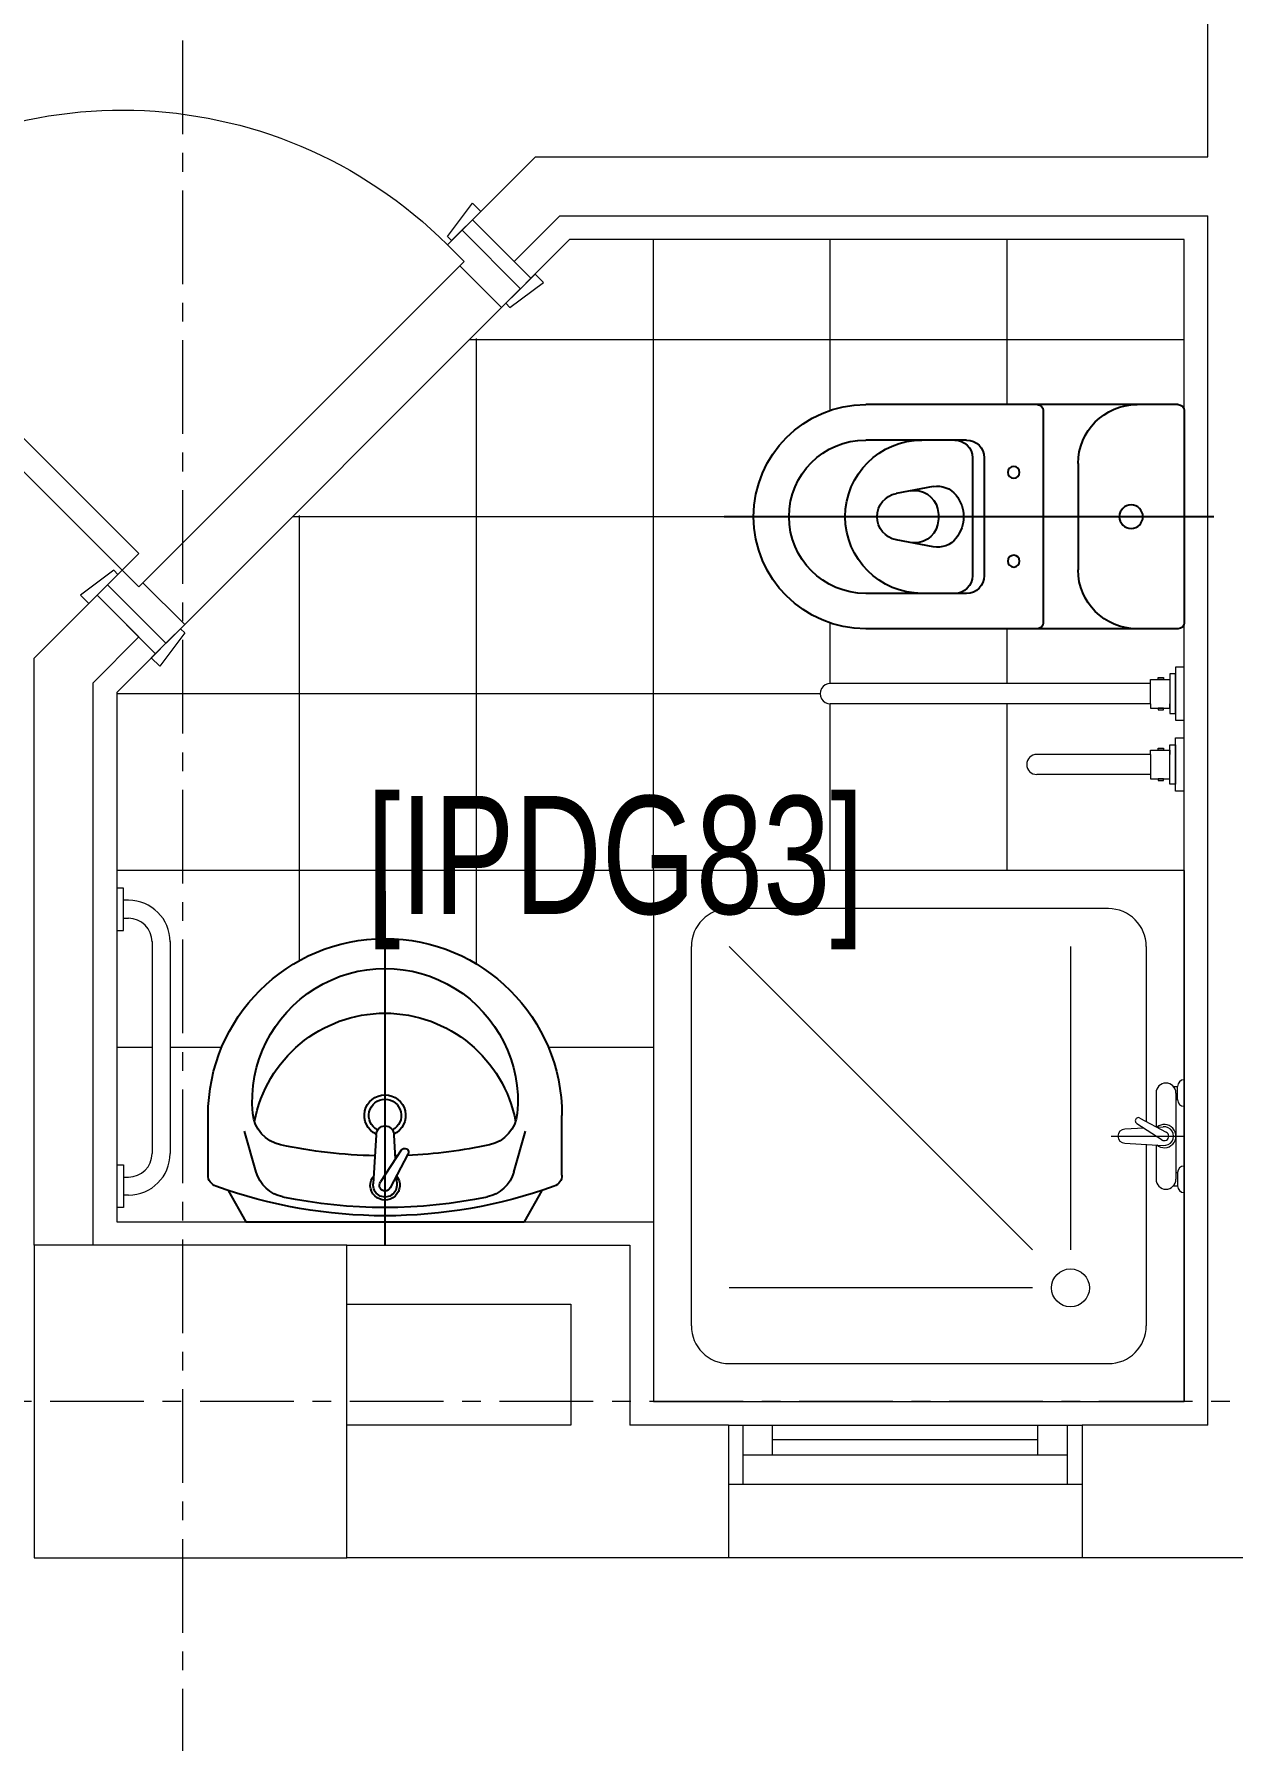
# Model space of a CAD drawing. Header units: millimetres. Extents: x 26027 to 581921, y 7230 to 233891.
# Drawn here: x 516547 to 518579, y 156170 to 159063 of the extents above; entities that cross this region are included whole.
import ezdxf

# ---------------------------------------------------------------- set-up
doc = ezdxf.new("R2010")
doc.units = ezdxf.units.MM
doc.header["$LTSCALE"] = 5
doc.linetypes.add('CENTER', pattern=[50.8, 31.75, -6.35, 6.35, -6.35])
doc.linetypes.add('HIDDEN2', pattern=[0.1875, 0.125, -0.0625])
for name, color, linetype, lineweight in [('72_EGR_BASE_TEXT', 7, 'Continuous', 5), ('Aluminum', 7, 'Continuous', 5), ('car', 250, 'Continuous', 5), ('Proj', 7, 'HIDDEN2', 5), ('SANIT', 250, 'Continuous', 5), ('Structure', 20, 'Continuous', 5), ('Tiles', 252, 'Continuous', 5), ('Walls', 32, 'Continuous', 5)]:
    doc.layers.add(name, color=color, linetype=linetype, lineweight=lineweight)
for name, color, linetype in [('axes', 9, 'Continuous'), ('GE-ARCHITECTURAL_ELEMENTS', 8, 'Continuous'), ('GE-FURNITURE', 8, 'Continuous')]:
    doc.layers.add(name, color=color, linetype=linetype)
doc.layers.add('Wooden Joinery', color=7, linetype='Continuous', lineweight=5, true_color=0xffdcd1)
doc.styles.add('X3G_ENTITY_2587EA', font='swisscl.ttf', dxfattribs={"height": 200})

# ---------------------------------------------------------------- blocks, each defined once
blk = doc.blocks.new('SHOWER TRAY 80x80')
at = {"layer": 'SANIT'}
for p, q in [((0, 0), (0, 0.8)), ((0.8, 0.8), (0, 0.8)), ((0.8, 0), (0.8, 0.8)), ((0.1143, 0.7429), (0.6857, 0.7429)), ((0.0571, 0.4124), (0.0571, 0.6857)), ((0.7429, 0.1143), (0.7429, 0.6857)), ((0.2286, 0.6286), (0.6857, 0.6286)), ((0.1714, 0.1143), (0.1714, 0.5714)), ((0.2286, 0.5714), (0.6857, 0.1143)), ((0.01, 0.455), (0.01, 0.475)), ((0.0163, 0.475), (0.01, 0.475)), ((0.0125, 0.335), (0.0125, 0.465)), ((0.0425, 0.4133), (0.0425, 0.465)), ((0.0125, 0.455), (0.01, 0.455)), ((0.0895, 0.4105), (0.0316, 0.4139)), ((0.11, 0.4), (0, 0.4)), ((0.0667, 0.3728), (0.0271, 0.3939)), ((0.0407, 0.3866), (0.0316, 0.3861)), ((0.0715, 0.3808), (0.0334, 0.4058)), ((0.0608, 0.3878), (0.0895, 0.3895)), ((0.0425, 0.335), (0.0425, 0.3857)), ((0.0571, 0.1143), (0.0571, 0.3779)), ((0.01, 0.345), (0.01, 0.325)), ((0.0125, 0.345), (0.01, 0.345)), ((0.0163, 0.325), (0.01, 0.325)), ((0.1143, 0.0571), (0.6857, 0.0571)), ((0, 0), (0.8, 0))]:
    blk.add_line(p, q, dxfattribs=at)
blk.add_circle((0.1714, 0.6286), 0.0286, dxfattribs=at)
for centre, radius, start, end in [((0.1143, 0.6857), 0.0571, 90, 180), ((0.6857, 0.6857), 0.0571, 360, 90), ((0, 0.475), 0.01, 0, 90), ((0.0275, 0.465), 0.015, 0, 180), ((0, 0.455), 0.01, 270, 0), ((0.03, 0.4), 0.0175, 49.632, 309.2526), ((0.03, 0.4), 0.014, 83.2671, 276.7329), ((0.03, 0.4), 0.00676, 54.0423, 244.5873), ((0.0895, 0.4), 0.0105, 270, 90), ((0.0691, 0.3768), 0.00467, 239.3148, 59.3148), ((0, 0.345), 0.01, 0, 90), ((0.0275, 0.335), 0.015, 180, 0), ((0, 0.325), 0.01, 270, 0), ((0.1143, 0.1143), 0.0571, 180, 270), ((0.6857, 0.1143), 0.0571, 270, 360)]:
    blk.add_arc(centre, radius, start, end, dxfattribs=at)
blk = doc.blocks.new('A$C5B88081F')
at = {"layer": 'car'}
for p, q in [((91.9, -7.1), (629.3, -544.5)), ((558.6, -615.2), (21.2, -77.8))]:
    blk.add_line(p, q, dxfattribs=at)
at = {"layer": 'Wooden Joinery'}
for p, q in [((1102.4, 41.7), (1038.7, -21.9)), ((1158.9, 41.7), (1130.6, 13.4)), ((1151.9, 34.6), (1144.8, 41.7)), ((1166, 34.6), (1158.9, 41.7)), ((1116.5, 27.6), (1052.9, -36.1)), ((1137.7, 20.5), (1130.6, 27.6)), ((1137.7, 6.3), (1130.6, 13.4)), ((1194.3, 6.3), (1201.4, -0.7)), ((1166, -21.9), (1173.1, -29)), ((1201.4, -0.7), (1173.1, -29)), ((1180.1, -21.9), (1187.2, -29)), ((1194.3, -7.8), (1201.4, -14.9)), ((1059.9, -57.3), (1045.8, -71.4)), ((1059.9, -57.3), (1052.9, -50.2)), ((1187.2, -43.2), (1123.6, -106.8)), ((1201.4, -57.3), (1137.7, -120.9)), ((1045.8, -71.4), (1038.7, -64.4)), ((1102.4, -99.7), (1088.2, -113.9)), ((1088.2, -113.9), (1095.3, -120.9)), ((1102.4, -99.7), (1109.4, -106.8))]:
    blk.add_line(p, q, dxfattribs=at)
for points in [[(106.1, 35.4), (113.1, 42.4), (70.7, 99), (56.6, 84.9)], [(636.4, -495), (1187.2, 55.8), (1215.5, 27.6), (664.7, -523.3)], [(14.1, -70.7), (7.1, -77.8), (-49.5, -35.4), (-35.4, -21.2)], [(671.8, -530.3), (678.8, -523.3), (735.4, -565.7), (721.2, -579.8)], [(565.7, -622.3), (558.6, -629.3), (601, -685.9), (615.2, -671.8)]]:
    blk.add_lwpolyline(points, close=True, dxfattribs=at)
for points in [[(88.4, 53), (-10.6, -46), (-28.3, -28.3), (70.7, 70.7), (88.4, 53)], [(88.4, 53), (113.1, 28.3), (84.9, 0), (91.9, -7.1), (21.2, -77.8), (-10.6, -46), (88.4, 53)], [(689.4, -548), (664.7, -523.3), (636.4, -551.5), (629.3, -544.5), (558.6, -615.2), (590.4, -647), (689.4, -548)], [(689.4, -548), (590.4, -647), (608.1, -664.7), (707.1, -565.7), (689.4, -548)]]:
    blk.add_lwpolyline(points, dxfattribs=at)
for centre, radius, start, end in [((664.7, -523.3), 780, 47.9395, 135), ((1123.6, 20.5), 30, 45, 135), ((1123.6, 20.5), 10, 45, 135), ((1059.9, -43.2), 30, 135, 225), ((1180.1, -36.1), 30, 315, 45), ((1059.9, -43.2), 10, 135, 225), ((1180.1, -36.1), 10, 315, 45), ((1116.5, -99.7), 10, 225, 315), ((1116.5, -99.7), 30, 225, 315)]:
    blk.add_arc(centre, radius, start, end, dxfattribs=at)
blk = doc.blocks.new('WC manta')
at = {"layer": 'GE-FURNITURE'}
for p, q in [((-0.13, 0.18), (-0.13, -0.18)), ((-0.12, 0.19), (0.41, 0.19)), ((0.109, 0.18), (0.109, -0.18)), ((0.239, 0.13), (0.41, 0.13)), ((0.05, 0.09), (0.05, -0.09)), ((0.209, 0.1), (0.209, -0.1)), ((0.229, 0.1), (0.229, -0.1)), ((0.2955, 0.051), (0.3581, 0.0393)), ((-0.18, 0), (0.65, 0)), ((0.2955, -0.051), (0.3581, -0.0393)), ((0.239, -0.13), (0.41, -0.13)), ((-0.12, -0.19), (0.41, -0.19))]:
    blk.add_line(p, q, dxfattribs=at)
for centre, radius in [((0.159, 0.0752), 0.01), ((-0.04, 0), 0.02), ((0.159, -0.0753), 0.01)]:
    blk.add_circle(centre, radius, dxfattribs=at)
for centre, radius, start, end in [((-0.12, 0.18), 0.01, 90, 180), ((-0.05, 0.09), 0.1, 0, 90), ((0.119, 0.18), 0.01, 90, 180), ((0.41, 0), 0.19, 270, 90), ((0.239, 0.1), 0.03, 90, 180), ((0.259, 0.1), 0.03, 90, 180), ((0.3147, 0), 0.13, 270, 90), ((0.41, 0), 0.13, 270, 90), ((0.3029, 0), 0.0588, 141.525, 218.475), ((0.2882, 0.0117), 0.04, 79.4289, 141.525), ((0.3271, 0.0044), 0.04, 79.4289, 166.4176), ((0.3507, 0), 0.04, 280.5711, 79.4289), ((0.3454, 0), 0.0588, 166.4176, 193.5824), ((0.3271, -0.0044), 0.04, 193.5824, 280.5711), ((0.2882, -0.0117), 0.04, 218.475, 280.5711), ((-0.05, -0.09), 0.1, 270, 0), ((0.239, -0.1), 0.03, 180, 270), ((0.259, -0.1), 0.03, 180, 270), ((-0.12, -0.18), 0.01, 180, 270), ((0.119, -0.18), 0.01, 180, 270)]:
    blk.add_arc(centre, radius, start, end, dxfattribs=at)
blk = doc.blocks.new('lav-manta 60')
at = {"layer": 'GE-ARCHITECTURAL_ELEMENTS'}
for p, q in [((0, 0.04), (0, -0.56)), ((-0.2658, -0.0529), (-0.2358, 0)), ((-0.2358, 0), (0.2358, 0)), ((0.2658, -0.0529), (0.2358, 0)), ((0.0389, -0.1142), (0.0087, -0.0575)), ((-0.3, -0.0789), (-0.3, -0.18)), ((-0.2185, -0.0841), (-0.2383, -0.1537)), ((-0.015, -0.1473), (-0.0199, -0.064)), ((0.0274, -0.121), (-0.0078, -0.0673)), ((0.0191, -0.077), (0.0199, -0.064)), ((0.2185, -0.0841), (0.2383, -0.1537)), ((0.3, -0.0789), (0.3, -0.18)), ((0.015, -0.1473), (0.0174, -0.1057))]:
    blk.add_line(p, q, dxfattribs=at)
for centre, radius, start, end in [((0, -0.8557), 0.8457, 70.1771, 109.8229), ((0, -0.8696), 0.8457, 78.1914, 101.8086), ((-0.1608, -0.1006), 0.06, 101.8086, 164.0794), ((0, -0.0617), 0.025, 320.7474, 220.368), ((0, -0.0617), 0.02, 353.2671, 186.682), ((0, -0.0617), 0.00966, 25.4127, 215.9577), ((0.1608, -0.1006), 0.06, 15.9206, 78.1914), ((-0.28, -0.0789), 0.02, 109.8229, 180), ((0.28, -0.0789), 0.02, 0, 70.1771), ((0, -0.9572), 0.8457, 91.1572, 102.0883), ((0, -0.9572), 0.8457, 88.5486, 88.844), ((0.0332, -0.1176), 0.00666, 210.6852, 30.6852), ((0, -0.9572), 0.8457, 77.9117, 87.4274), ((-0.1645, -0.189), 0.06, 102.0883, 174.8142), ((0.1645, -0.189), 0.06, 5.1858, 77.9117), ((0, -0.1282), 0.2252, 190.6097, 349.3903), ((0, -0.18), 0.035, 115.3106, 64.6894), ((0, -0.18), 0.0275, 117.1496, 62.8504), ((0, -0.1473), 0.015, 180, 0), ((0, -0.18), 0.3, 180, 0), ((0, -0.2039), 0.2252, 174.8142, 5.1858)]:
    blk.add_arc(centre, radius, start, end, dxfattribs=at)

msp = doc.modelspace()

# ---------------------------------------------------------------- linework, layer by layer
at = {"layer": 'Aluminum'}
for p, q in [((517723.8, 156705.3, -2.4), (518323.8, 156705.3, -2.4)), ((517748.8, 156605.3, -2.4), (517748.8, 156705.3, -2.4)), ((517798.8, 156655.3, -2.4), (517798.8, 156705.3, -2.4)), ((518248.8, 156655.3, -2.4), (518248.8, 156705.3, -2.4)), ((518298.8, 156605.3, -2.4), (518298.8, 156705.3, -2.4)), ((518248.8, 156680.3, -2.4), (517798.8, 156680.3, -2.4)), ((517748.8, 156655.3, -2.4), (518298.8, 156655.3, -2.4)), ((517723.8, 156605.3, -2.4), (518323.8, 156605.3, -2.4))]:
    msp.add_line(p, q, dxfattribs=at)
at = {"layer": 'axes', "linetype": 'CENTER', "lineweight": 0}
for p, q in [((516798.8, 120285.6, 0), (516798.8, 205820.3, 0)), ((543910.8, 156745.3, 2.4), (448848.3, 156745.3, 2.4))]:
    msp.add_line(p, q, dxfattribs=at)
at = {"layer": 'Proj'}
msp.add_line((518323.8, 156480.3, 0), (517723.8, 156480.3, 0), dxfattribs=at)
at = {"layer": 'SANIT'}
for p, q in [((518496.7, 157990.3, -2.4), (518481.7, 157990.3, -2.4)), ((518481.7, 157990.3, -2.4), (518481.7, 157900.3, -2.4)), ((518439.7, 157962.3, -2.4), (517896.7, 157962.3, -2.4)), ((518439.7, 157969.6, -2.4), (518472.6, 157969.6, -2.4)), ((518439.7, 157962.3, -2.4), (518439.7, 157969.6, -2.4)), ((518439.7, 157928.3, -2.4), (518439.7, 157962.3, -2.4)), ((518452.7, 157972.7, -2.4), (518461.5, 157972.7, -2.4)), ((518452.7, 157969.6, -2.4), (518452.7, 157972.7, -2.4)), ((518461.5, 157969.6, -2.4), (518452.7, 157969.6, -2.4)), ((518461.5, 157972.7, -2.4), (518461.5, 157969.6, -2.4)), ((518472.6, 157978.7, -2.4), (518472.6, 157911.9, -2.4)), ((518481.7, 157978.7, -2.4), (518472.6, 157978.7, -2.4)), ((518472.6, 157969.6, -2.4), (518472.6, 157962.3, -2.4)), ((518481.7, 157911.9, -2.4), (518481.7, 157978.7, -2.4)), ((518439.7, 157928.3, -2.4), (517896.7, 157928.3, -2.4)), ((518439.7, 157928.3, -2.4), (518439.7, 157921, -2.4)), ((518439.7, 157921, -2.4), (518472.6, 157921, -2.4)), ((518461.5, 157921, -2.4), (518452.7, 157921, -2.4)), ((518452.7, 157921, -2.4), (518452.7, 157917.9, -2.4)), ((518452.7, 157917.9, -2.4), (518461.5, 157917.9, -2.4)), ((518461.5, 157917.9, -2.4), (518461.5, 157921, -2.4)), ((518472.6, 157921, -2.4), (518472.6, 157928.3, -2.4)), ((518472.6, 157911.9, -2.4), (518481.7, 157911.9, -2.4)), ((518481.7, 157900.3, -2.4), (518496.7, 157900.3, -2.4)), ((518439.8, 157842.3, -2.4), (518246.7, 157842.3, -2.4)), ((518439.8, 157842.3, -2.4), (518439.8, 157849.6, -2.4)), ((518439.8, 157849.6, -2.4), (518472.6, 157849.6, -2.4)), ((518439.8, 157842.3, -2.4), (518439.8, 157808.3, -2.4)), ((518452.7, 157852.7, -2.4), (518461.5, 157852.7, -2.4)), ((518452.7, 157849.6, -2.4), (518452.7, 157852.7, -2.4)), ((518461.5, 157849.6, -2.4), (518452.7, 157849.6, -2.4)), ((518461.5, 157852.7, -2.4), (518461.5, 157849.6, -2.4)), ((518472.6, 157858.7, -2.4), (518481.7, 157858.7, -2.4)), ((518472.6, 157791.9, -2.4), (518472.6, 157858.7, -2.4)), ((518472.6, 157849.6, -2.4), (518472.6, 157842.3, -2.4)), ((518481.7, 157870.3, -2.4), (518496.7, 157870.3, -2.4)), ((518481.7, 157780.3, -2.4), (518481.7, 157870.3, -2.4)), ((518481.7, 157858.7, -2.4), (518481.7, 157791.9, -2.4)), ((518439.8, 157808.3, -2.4), (518246.7, 157808.3, -2.4)), ((518439.8, 157808.3, -2.4), (518439.8, 157801, -2.4)), ((518439.8, 157801, -2.4), (518472.6, 157801, -2.4)), ((518461.5, 157801, -2.4), (518452.7, 157801, -2.4)), ((518452.7, 157801, -2.4), (518452.7, 157797.9, -2.4)), ((518452.7, 157797.9, -2.4), (518461.5, 157797.9, -2.4)), ((518461.5, 157797.9, -2.4), (518461.5, 157801, -2.4)), ((518481.7, 157791.9, -2.4), (518472.6, 157791.9, -2.4)), ((518496.7, 157780.3, -2.4), (518481.7, 157780.3, -2.4)), ((516698.4, 157615.9, -2.4), (516686.7, 157615.9, -2.4)), ((516698.4, 157543.9, -2.4), (516698.4, 157615.9, -2.4)), ((516706.7, 157595.2, -2.4), (516698.4, 157595.2, -2.4)), ((516698.4, 157564.6, -2.4), (516706.7, 157564.6, -2.4)), ((516686.7, 157543.9, -2.4), (516698.4, 157543.9, -2.4)), ((516746.7, 157525.2, -2.4), (516746.7, 157165.6, -2.4)), ((516777.3, 157525.3, -2.4), (516777.3, 157165.6, -2.4)), ((516686.7, 157146.6, -2.4), (516698.4, 157146.6, -2.4)), ((516698.4, 157146.6, -2.4), (516698.4, 157074.6, -2.4)), ((516698.4, 157125.9, -2.4), (516706.7, 157125.9, -2.4)), ((516706.7, 157095.3, -2.4), (516698.4, 157095.3, -2.4)), ((516698.4, 157074.6, -2.4), (516686.7, 157074.6, -2.4))]:
    msp.add_line(p, q, dxfattribs=at)
for centre, radius, start, end in [((517896.7, 157945.3, -2.4), 17, 90.0036, 270.0036), ((518246.7, 157825.3, -2.4), 17, 90.0038, 270.0038), ((516706.7, 157524.6, -2.4), 70.6, 359.9995, 89.9995), ((516706.7, 157524.6, -2.4), 40, 359.9995, 89.9995), ((516706.7, 157165.9, -2.4), 40, 270.0005, 0.0005), ((516706.7, 157165.9, -2.4), 70.6, 270.0005, 0.0005)]:
    msp.add_arc(centre, radius, start, end, dxfattribs=at)
at = {"layer": 'Structure', "elevation": 0}
msp.add_lwpolyline([(516546.7, 156480.3), (517076.7, 156480.3), (517076.7, 157010.3), (516546.7, 157010.3)], close=True, dxfattribs=at)
at = {"layer": 'Tiles'}
for p, q in [((517596.7, 157645.3, -2.4), (517596.7, 158715.3, -2.4)), ((517896.7, 158425.5, -2.4), (517896.7, 158715.3, -2.4)), ((518196.7, 158435.3, -2.4), (518196.7, 158715.3, -2.4)), ((518496.7, 158545.3, -2.4), (517284.7, 158545.3, -2.4)), ((517296.7, 157487.1, -2.4), (517296.7, 158547.3, -2.4)), ((517766.7, 158245.3, -2.4), (516984.7, 158245.3, -2.4)), ((516996.7, 157492.9, -2.4), (516996.7, 158247.3, -2.4)), ((517896.7, 157962.3, -2.4), (517896.7, 158065, -2.4)), ((518196.7, 157962.3, -2.4), (518196.7, 158055.3, -2.4)), ((517879.7, 157945.3, -2.4), (516686.7, 157945.3, -2.4)), ((517896.7, 157645.3, -2.4), (517896.7, 157928.3, -2.4)), ((518196.7, 157645.3, -2.4), (518196.7, 157928.3, -2.4)), ((517596.7, 157645.3, -2.4), (516686.7, 157645.3, -2.4)), ((516746.7, 157345.3, -2.4), (516686.7, 157345.3, -2.4)), ((516864.6, 157345.3, -2.4), (516777.3, 157345.3, -2.4)), ((517596.7, 157345.3, -2.4), (517418.8, 157345.3, -2.4)), ((517596.7, 157045.3, -2.4), (517596.7, 157045.3, 0))]:
    msp.add_line(p, q, dxfattribs=at)
at = {"layer": 'Tiles', "elevation": -4.7}
msp.add_lwpolyline([(516752.5, 158013.1), (516686.7, 157947.3), (516686.7, 157050.3), (517596.7, 157050.3), (517596.7, 156745.3), (518496.7, 156745.3), (518496.7, 158715.3), (517454.7, 158715.3), (517388.9, 158649.5)], dxfattribs=at)
at = {"layer": 'Walls'}
for p, q in [((518536.7, 158855.3, 0), (518536.7, 162593.1, 0)), ((517396.7, 158855.3, 0), (517289.9, 158748.5, 0)), ((517396.7, 158855.3, 0), (518536.7, 158855.3, 0)), ((517289.9, 158748.5, 0), (517360.6, 158677.8, 0)), ((517438.1, 158755.3, 0), (517360.6, 158677.8, 0)), ((517438.1, 158755.3, 0), (518536.7, 158755.3, 0)), ((518536.7, 156705.3, 0), (518536.7, 158755.3, 0)), ((516653.5, 158112.1, 0), (516546.7, 158005.3, 0)), ((516653.5, 158112.1, 0), (516724.2, 158041.4, 0)), ((516724.2, 158041.4, 0), (516646.7, 157963.8, 0)), ((516546.7, 157010.3, 0), (516546.7, 158005.3, 0)), ((516646.7, 157010.3, 0), (516646.7, 157963.8, 0)), ((517456.7, 156705.3, 0), (517076.7, 156705.3, 0)), ((517723.8, 156705.3, 0), (517556.7, 156705.3, 0)), ((517723.8, 156705.3, 0), (517723.8, 156480.3, 0)), ((518536.7, 156705.3, 0), (518323.8, 156705.3, 0)), ((518323.8, 156705.3, 0), (518323.8, 156480.3, 0)), ((517723.8, 156480.3, 0), (517076.7, 156480.3, 0)), ((518873.8, 156480.3, 0), (518323.8, 156480.3, 0))]:
    msp.add_line(p, q, dxfattribs=at)
at = {"layer": 'Walls', "elevation": 0}
for points in [[(517076.7, 157010.3), (517556.7, 157010.3), (517556.7, 156705.3)], [(517076.7, 156910.3), (517456.7, 156910.3), (517456.7, 156705.3)]]:
    msp.add_lwpolyline(points, dxfattribs=at)

# ---------------------------------------------------------------- block references
at = {"layer": 'SANIT'}
for name, p, xscale, yscale, zscale, rotation in [('WC manta', (518366.7, 158245.3, -2.4), -999.9999999999995, 999.9999999999995, 999.9999999999995, 0.001835489874011387), ('SHOWER TRAY 80x80', (518496.7, 157645.3, -2.4), 1125.00003893818, 1125.00003893818, 1125.00003893818, 180.0000000765988), ('lav-manta 60', (517141.7, 157050.3, -4.7), -1000.000000000223, 1000.000000000223, 1000.000000000223, 180.001835489874)]:
    msp.add_blockref(name, p, dxfattribs=dict(at, xscale=xscale, yscale=yscale, zscale=zscale, rotation=rotation))
at = {"layer": 'Wooden Joinery', "xscale": -1}
msp.add_blockref('A$C5B88081F', (517360.6, 158677.8, -2.4), dxfattribs=at)

# ---------------------------------------------------------------- texts
at = {"layer": '72_EGR_BASE_TEXT', "insert": (517532.1, 157772, -2.4), "char_height": 200, "attachment_point": 2, "style": 'X3G_ENTITY_2587EA'}
msp.add_mtext('[IPDG83]', dxfattribs=at)

doc.saveas('drawing.dxf')
